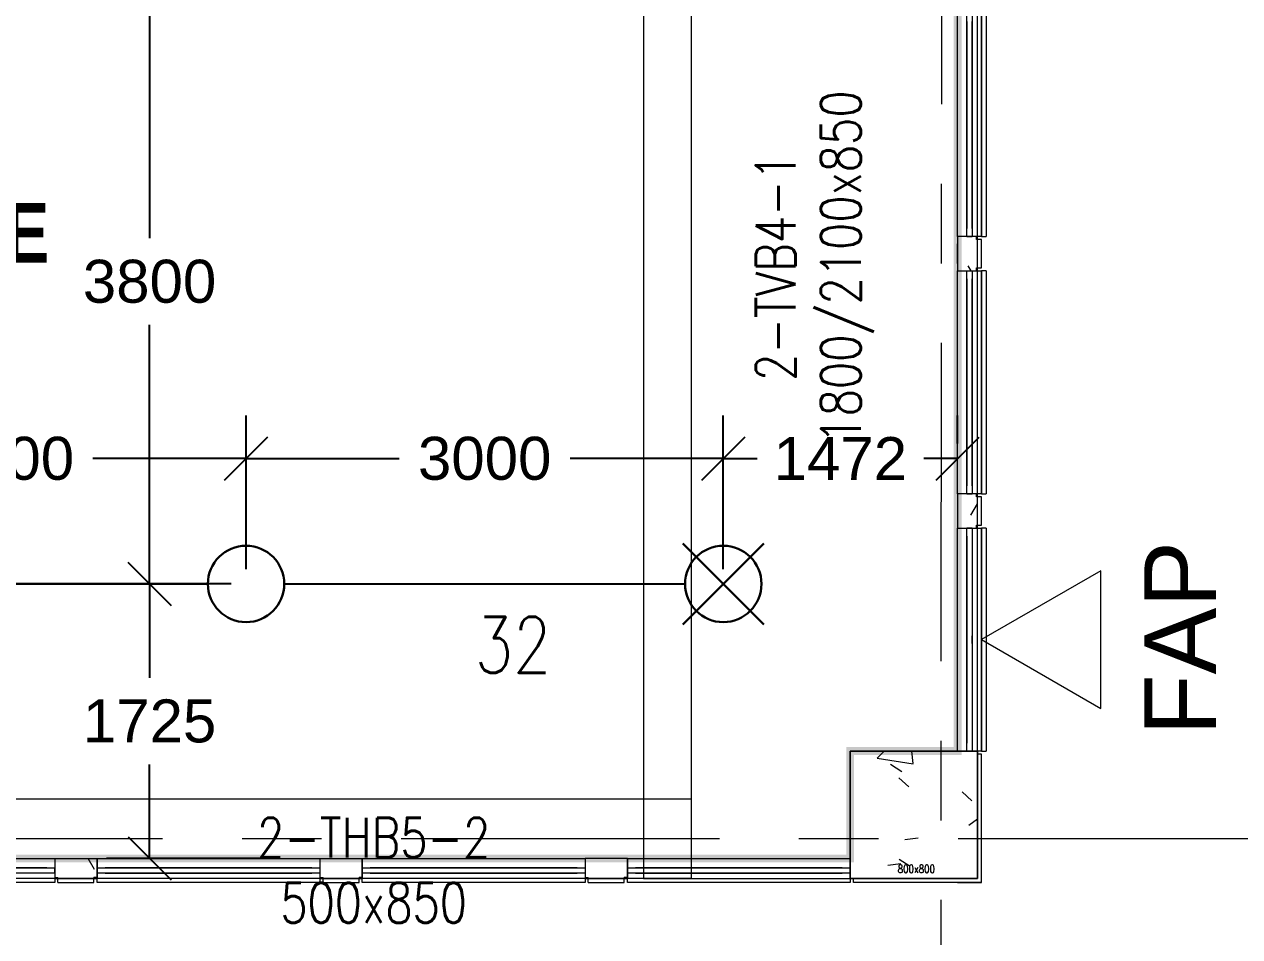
# Model space of a CAD drawing. Header units: millimetres. Extents: x -47219 to 440296, y -79832 to 7189.
# Drawn here: x 15491 to 23131, y -47041 to -41309 of the extents above; entities that cross this region are included whole.
import ezdxf

# ---------------------------------------------------------------- set-up
doc = ezdxf.new("R2010")
doc.units = ezdxf.units.MM
doc.linetypes.add('BLK_2 - 3RD STOREY  LOWER ROOF PLAN-archi clean_25 SEPT 2024$0$IDA - Grid Line', pattern=[3500, 2000, -500, 500, -500])
doc.linetypes.add('HIDDEN2', pattern=[4.7625, 3.175, -1.5875])
doc.layers.get('Defpoints').update_dxf_attribs({"color": 8, "lineweight": 9})
for name, color, linetype, lineweight in [('BLK_2 - 3RD STOREY  LOWER ROOF PLAN-archi clean_25 SEPT 2024$0$1599_DB_A_BLK2_HQ_R21-3RD STOREY 230517$0$A-_GENM----_M', 8, 'Continuous', 9), ('BLK_2 - 3RD STOREY  LOWER ROOF PLAN-archi clean_25 SEPT 2024$0$1599_DB_A_BLK2_HQ_R21-3RD STOREY 230517$0$A-_WALL----_H-1', 8, 'Continuous', 9), ('BLK_2 - 3RD STOREY  LOWER ROOF PLAN-archi clean_25 SEPT 2024$0$1599_DB_A_BLK2_HQ_R21-3RD STOREY 230517$0$A-_WIND----_E', 8, 'Continuous', 9), ('BLK_2 - 3RD STOREY  LOWER ROOF PLAN-archi clean_25 SEPT 2024$0$A-_GENM----_M', 8, 'Continuous', 9), ('BLK_2 - 3RD STOREY  LOWER ROOF PLAN-archi clean_25 SEPT 2024$0$A-_WALL----_E', 8, 'Continuous', 9), ('BLK_2 - 3RD STOREY  LOWER ROOF PLAN-archi clean_25 SEPT 2024$0$A-_WIND----_E', 8, 'Continuous', 9), ('BLK_2 - 3RD STOREY  LOWER ROOF PLAN-archi clean_25 SEPT 2024$0$S-_ANOTGRID_E-1', 8, 'BLK_2 - 3RD STOREY  LOWER ROOF PLAN-archi clean_25 SEPT 2024$0$IDA - Grid Line', 9), ('M-_SPRKPIEX_E-', 1, 'Continuous', 30), ('NW_BEAM AND COLUMN', 134, 'Continuous', 5), ('S-_LINE----_N-', 140, 'Continuous', 18), ('S-TEXT', 140, 'Continuous', 18)]:
    doc.layers.add(name, color=color, linetype=linetype, lineweight=lineweight)
for name, color, linetype in [('DIM', 8, 'Continuous'), ('M-_FIRESPRK_T-', 7, 'Continuous'), ('M-_SPRKBEAM_E-', 12, 'HIDDEN2'), ('ROOMNAME', 7, 'Continuous')]:
    doc.layers.add(name, color=color, linetype=linetype)
doc.styles.add('BLK_2 - 3RD STOREY  LOWER ROOF PLAN-archi clean_25 SEPT 2024$0$Arial', font='arial.ttf', dxfattribs={"height": 450})
doc.styles.add('BLK_2 - 3RD STOREY  LOWER ROOF PLAN_12 JUNE 2024$0$Arial Narrow_B_1', font='ARIALNB.TTF', dxfattribs={"height": 500})
doc.styles.add('RomanS_3', font='romans__.ttf', dxfattribs={"width": 0.8, "height": 50})
doc.styles.add('RomanS_5', font='romans__.ttf', dxfattribs={"width": 0.8, "height": 250})
doc.styles.add('Simplex', font='SIMPLEX.shx', dxfattribs={"width": 0.8, "height": 2.5})
doc.styles.get("Standard").update_dxf_attribs({"font": 'arial.ttf'})
doc.dimstyles.new('DIM 150', dxfattribs={"dimscale": 1500, "dimtxt": 0.18, "dimasz": 0.18, "dimexe": 0.18, "dimexo": 0.0625, "dimgap": 0.09, "dimtad": 0, "dimtih": 1, "dimtoh": 1, "dimdec": 0, "dimzin": 0, "dimdsep": 46, "dimtxsty": 'Standard', "dimblk": 'OBLIQUE', "dimcen": 0.09, "dimadec": 0, "dimazin": 0, "dimtfac": 1, "dimtdec": 0, "dimtofl": 0, "dimtmove": 0, "dimatfit": 3, "dimfxl": 1, "dimtolj": 1, "dimtzin": 0, "dimarcsym": 0})
pattern_1 = [(0, (-131307.08, -42727.71), (1016, 254), [83.82, -678.18, 83.82, -678.18, -4064]), (0, (-131307.08, -42727.71), (1016, 254), [-1524, 83.82, -1440.18, 83.82, -678.18, -1778]), (0, (-131307.08, -42727.71), (1016, 254), [-3810, 83.82, -424.18, 83.82, -1186.18]), (120, (-130926.08, -42600.71), (-727.9705, 752.8818), [83.82, -678.18, 83.82, -678.18, -4064]), (120, (-130926.08, -42600.71), (-727.9705, 752.8818), [-1524, 83.82, -1440.18, 83.82, -678.18, -1778]), (120, (-130926.08, -42600.71), (-727.9705, 752.8818), [-3810, 83.82, -424.18, 83.82, -1186.18]), (240, (-130799.08, -42092.71), (-288.0295, -1006.8818), [83.82, -678.18, 83.82, -678.18, -4064]), (240, (-130799.08, -42092.71), (-288.0295, -1006.8818), [-1524, 83.82, -1440.18, 83.82, -678.18, -1778]), (240, (-130799.08, -42092.71), (-288.0295, -1006.8818), [-3810, 83.82, -424.18, 83.82, -1186.18])]
pattern_2 = [(0, (0, 0), (1016, 254), [83.82, -678.18, 83.82, -678.18, -4064]), (0, (0, 0), (1016, 254), [-1524, 83.82, -1440.18, 83.82, -678.18, -1778]), (0, (0, 0), (1016, 254), [-3810, 83.82, -424.18, 83.82, -1186.18]), (120, (381, 127), (-727.97045, 752.8818), [83.82, -678.18, 83.82, -678.18, -4064]), (120, (381, 127), (-727.97045, 752.8818), [-1524, 83.82, -1440.18, 83.82, -678.18, -1778]), (120, (381, 127), (-727.97045, 752.8818), [-3810, 83.82, -424.18, 83.82, -1186.18]), (240, (508, 635), (-288.02955, -1006.8818), [83.82, -678.18, 83.82, -678.18, -4064]), (240, (508, 635), (-288.02955, -1006.8818), [-1524, 83.82, -1440.18, 83.82, -678.18, -1778]), (240, (508, 635), (-288.02955, -1006.8818), [-3810, 83.82, -424.18, 83.82, -1186.18])]

# ---------------------------------------------------------------- blocks, each defined once
blk = doc.blocks.new('3rd Structure')
at = {"layer": 'NW_BEAM AND COLUMN', "color": 8}
for p, q in [((-8750, -28550), (-8750, -50650)), ((-6950, -50650), (-6950, -28550)), ((-6950, -50650), (-6950, -28550)), ((-9050, -30950), (-9050, -50650)), ((-7750, -49850), (-6950, -49850)), ((-7750, -50650), (-7750, -49850)), ((-6950, -49850), (-6950, -50650)), ((-20150, -50150), (-8750, -50150)), ((-8750, -50150), (-8750, -50650)), ((-8750, -50650), (-20150, -50650)), ((-9050, -50650), (-6950, -50650)), ((-8750, -50650), (-6950, -50650)), ((-6950, -50650), (-7750, -50650))]:
    blk.add_line(p, q, dxfattribs=at)
at = {"layer": 'NW_BEAM AND COLUMN', "color": 8, "linetype": 'Continuous'}
for p, q in [((-6950, -50650), (-6950, -28550)), ((-8750, -50650), (-6950, -50650))]:
    blk.add_line(p, q, dxfattribs=at)
at = {"layer": 'S-TEXT', "color": 8, "insert": (-8343.5, -46808.8), "char_height": 250, "width": 2959.115, "attachment_point": 2, "rotation": 90, "line_spacing_factor": 0.983083, "style": 'RomanS_5'}
blk.add_mtext('2-TVB4-1\\P1800/2100x850', dxfattribs=at)
at = {"layer": 'S-TEXT', "color": 8, "line_spacing_factor": 0.983083}
for s, insert, char_height, width, attachment_point, style in [('2-THB5-2\\P500x850', (-10745.1, -50268.8), 250, 2005.25, 2, 'RomanS_5'), ('800x800', (-7451.4, -50565.6), 50, 313.287, 1, 'RomanS_3')]:
    blk.add_mtext(s, dxfattribs=dict(at, insert=insert, char_height=char_height, width=width, attachment_point=attachment_point, style=style))
blk = doc.blocks.new('fire0101')
at = {"color": 0, "linetype": 'Continuous'}
blk.add_circle((0, 0), 100, dxfattribs=at)
blk = doc.blocks.new('Under B spk')
for p, q in [((318.2, -318.2), (-318.2, 318.2)), ((318.2, 318.2), (-318.2, -318.2))]:
    blk.add_line(p, q)
blk.add_circle((0, 0), 300)
blk = doc.blocks.new('_Oblique')
at = {"color": 0, "linetype": 'ByBlock', "lineweight": -2}
blk.add_line((-0.5, -0.5), (0.5, 0.5), dxfattribs=at)
blk = doc.blocks.new('*D85')
at = {"layer": 'Defpoints', "color": 0, "transparency": 16777216}
for p in [(16884.7, -44037.2), (13884.7, -44824.9), (16884.7, -44824.9)]:
    blk.add_point(p, dxfattribs=at)
at = {"layer": 'DIM', "color": 0, "lineweight": -2, "transparency": 16777216}
for p, q in [((13884.7, -44731.1), (13884.7, -43767.2)), ((16884.7, -44731.1), (16884.7, -43767.2)), ((13884.7, -44037.2), (14847.1, -44037.2)), ((16884.7, -44037.2), (15922.3, -44037.2))]:
    blk.add_line(p, q, dxfattribs=at)
at = {"layer": 'DIM', "color": 0, "lineweight": -2, "transparency": 16777216, "xscale": 270, "yscale": 270, "zscale": 270, "rotation": 180}
blk.add_blockref('_Oblique', (13884.7, -44037.2), dxfattribs=at)
at = {"layer": 'DIM', "color": 0, "lineweight": -2, "transparency": 16777216, "xscale": 270, "yscale": 270, "zscale": 270}
blk.add_blockref('_Oblique', (16884.7, -44037.2), dxfattribs=at)
at = {"layer": 'DIM', "color": 0, "transparency": 16777216, "insert": (15384.7, -44037.2), "char_height": 270, "attachment_point": 5}
blk.add_mtext('\\A1;3000', dxfattribs=at)
blk = doc.blocks.new('*D86')
at = {"layer": 'Defpoints', "color": 0, "transparency": 16777216}
for p in [(19884.7, -44037.2), (16884.7, -44824.9), (19884.7, -44824.9)]:
    blk.add_point(p, dxfattribs=at)
at = {"layer": 'DIM', "color": 0, "lineweight": -2, "transparency": 16777216}
for p, q in [((16884.7, -44731.1), (16884.7, -43767.2)), ((19884.7, -44731.1), (19884.7, -43767.2)), ((16884.7, -44037.2), (17847.1, -44037.2)), ((19884.7, -44037.2), (18922.3, -44037.2))]:
    blk.add_line(p, q, dxfattribs=at)
at = {"layer": 'DIM', "color": 0, "lineweight": -2, "transparency": 16777216, "xscale": 270, "yscale": 270, "zscale": 270, "rotation": 180}
blk.add_blockref('_Oblique', (16884.7, -44037.2), dxfattribs=at)
at = {"layer": 'DIM', "color": 0, "lineweight": -2, "transparency": 16777216, "xscale": 270, "yscale": 270, "zscale": 270}
blk.add_blockref('_Oblique', (19884.7, -44037.2), dxfattribs=at)
at = {"layer": 'DIM', "color": 0, "transparency": 16777216, "insert": (18384.7, -44037.2), "char_height": 270, "attachment_point": 5}
blk.add_mtext('\\A1;3000', dxfattribs=at)
blk = doc.blocks.new('*D87')
at = {"layer": 'Defpoints', "color": 0, "transparency": 16777216}
for p in [(21357.1, -44037.2), (21357.1, -44037.2), (19884.7, -44824.9)]:
    blk.add_point(p, dxfattribs=at)
at = {"layer": 'DIM', "color": 0, "lineweight": -2, "transparency": 16777216}
for p, q in [((19884.7, -44731.1), (19884.7, -43767.2)), ((21357.1, -43943.4), (21357.1, -43767.2)), ((19884.7, -44037.2), (20096.8, -44037.2)), ((21357.1, -44037.2), (21145, -44037.2))]:
    blk.add_line(p, q, dxfattribs=at)
at = {"layer": 'DIM', "color": 0, "lineweight": -2, "transparency": 16777216, "xscale": 270, "yscale": 270, "zscale": 270, "rotation": 180}
blk.add_blockref('_Oblique', (19884.7, -44037.2), dxfattribs=at)
at = {"layer": 'DIM', "color": 0, "lineweight": -2, "transparency": 16777216, "xscale": 270, "yscale": 270, "zscale": 270}
blk.add_blockref('_Oblique', (21357.1, -44037.2), dxfattribs=at)
at = {"layer": 'DIM', "color": 0, "transparency": 16777216, "insert": (20620.9, -44037.2), "char_height": 270, "attachment_point": 5}
blk.add_mtext('\\A1;1472', dxfattribs=at)
blk = doc.blocks.new('*D88')
at = {"layer": 'Defpoints', "color": 0, "transparency": 16777216}
for p in [(16278.3, -44824.9), (16884.7, -44824.9), (17090.5, -46549.7)]:
    blk.add_point(p, dxfattribs=at)
at = {"layer": 'DIM', "color": 0, "lineweight": -2, "transparency": 16777216}
for p, q in [((16791, -44824.9), (16008.3, -44824.9)), ((16278.3, -44824.9), (16278.3, -45414.4)), ((16278.3, -46549.7), (16278.3, -45960.1)), ((16996.8, -46549.7), (16008.3, -46549.7))]:
    blk.add_line(p, q, dxfattribs=at)
at = {"layer": 'DIM', "color": 0, "lineweight": -2, "transparency": 16777216, "xscale": 270, "yscale": 270, "zscale": 270}
for p, rotation in [((16278.3, -44824.9), 90), ((16278.3, -46549.7), 270)]:
    blk.add_blockref('_Oblique', p, dxfattribs=dict(at, rotation=rotation))
at = {"layer": 'DIM', "color": 0, "transparency": 16777216, "insert": (16278.3, -45687.3), "char_height": 270, "attachment_point": 5}
blk.add_mtext('\\A1;1725', dxfattribs=at)
blk = doc.blocks.new('*D89')
at = {"layer": 'Defpoints', "color": 0, "transparency": 16777216}
for p in [(16278.3, -41024.9), (16884.7, -41024.9), (16884.7, -44824.9)]:
    blk.add_point(p, dxfattribs=at)
at = {"layer": 'DIM', "color": 0, "lineweight": -2, "transparency": 16777216}
for p, q in [((16791, -41024.9), (16008.3, -41024.9)), ((16278.3, -41024.9), (16278.3, -42651.9)), ((16278.3, -44824.9), (16278.3, -43197.8)), ((16791, -44824.9), (16008.3, -44824.9))]:
    blk.add_line(p, q, dxfattribs=at)
at = {"layer": 'DIM', "color": 0, "lineweight": -2, "transparency": 16777216, "xscale": 270, "yscale": 270, "zscale": 270}
for p, rotation in [((16278.3, -41024.9), 90), ((16278.3, -44824.9), 270)]:
    blk.add_blockref('_Oblique', p, dxfattribs=dict(at, rotation=rotation))
at = {"layer": 'DIM', "color": 0, "transparency": 16777216, "insert": (16278.3, -42924.9), "char_height": 270, "attachment_point": 5}
blk.add_mtext('\\A1;3800', dxfattribs=at)
blk = doc.blocks.new('BLK_2 - 3RD STOREY  LOWER ROOF PLAN-archi clean_25 SEPT 2024$0$1599_DB_A_BLK2_HQ_R21-3RD STOREY 230517$0$Wall Motif - Type 1-2673879-LINKVIEW_BLK2_3RD STOREY')
at = {"layer": 'BLK_2 - 3RD STOREY  LOWER ROOF PLAN-archi clean_25 SEPT 2024$0$1599_DB_A_BLK2_HQ_R21-3RD STOREY 230517$0$A-_GENM----_M'}
for p, q in [((-575, 105), (825, 105)), ((-575, 105), (-575, 75)), ((825, 75), (825, 105)), ((825, 75), (-575, 75))]:
    blk.add_line(p, q, dxfattribs=at)
blk = doc.blocks.new('BLK_2 - 3RD STOREY  LOWER ROOF PLAN-archi clean_25 SEPT 2024$0$1599_DB_A_BLK2_HQ_R21-3RD STOREY 230517$0$IDA - Casement w Top Hung - 2 Panels - 1400L X 1500H - B2-AW02-3436902-LINKVIEW_BLK2_3RD STOREY')
at = {"layer": 'BLK_2 - 3RD STOREY  LOWER ROOF PLAN-archi clean_25 SEPT 2024$0$1599_DB_A_BLK2_HQ_R21-3RD STOREY 230517$0$A-_WIND----_E'}
for p, q in [((-700, 17.5), (700, 17.5)), ((-700, 17.5), (-700, -17.5)), ((700, 17.5), (700, -17.5)), ((700, -17.5), (-700, -17.5))]:
    blk.add_line(p, q, dxfattribs=at)
blk = doc.blocks.new('BLK_2 - 3RD STOREY  LOWER ROOF PLAN-archi clean_25 SEPT 2024$0$1599_DB_A_BLK2_HQ_R21-3RD STOREY 230517$0$IDA - Casement w Top Hung - 2 Panels - 1400L X 1500H - B2-AW02-3436901-LINKVIEW_BLK2_3RD STOREY')
at = {"layer": 'BLK_2 - 3RD STOREY  LOWER ROOF PLAN-archi clean_25 SEPT 2024$0$1599_DB_A_BLK2_HQ_R21-3RD STOREY 230517$0$A-_WIND----_E'}
for p, q in [((-700, 17.5), (700, 17.5)), ((-700, 17.5), (-700, -17.5)), ((700, 17.5), (700, -17.5)), ((700, -17.5), (-700, -17.5))]:
    blk.add_line(p, q, dxfattribs=at)
blk = doc.blocks.new('BLK_2 - 3RD STOREY  LOWER ROOF PLAN-archi clean_25 SEPT 2024$0$IDA - Casement w Top Hung - 2 Panels - 1400L X 1500H - B2-AW02-3436901-BLK 2 3RD STOREY PLAN')
at = {"layer": 'BLK_2 - 3RD STOREY  LOWER ROOF PLAN-archi clean_25 SEPT 2024$0$A-_WIND----_E'}
for p, q in [((-700, 17.5), (700, 17.5)), ((-700, 17.5), (-700, -17.5)), ((-650, 17.5), (-615, 17.5)), ((-650, 17.5), (-25, 17.5)), ((-650, 17.5), (650, 17.5)), ((-650, 17.5), (650, 17.5)), ((-615, 17.5), (-35, 17.5)), ((-615, 17.5), (-60, 17.5)), ((-35, 17.5), (0, 17.5)), ((25, 17.5), (-24.9, 17.5)), ((0, 17.5), (35, 17.5)), ((25, 17.5), (650, 17.5)), ((35, 17.5), (615, 17.5)), ((60, 17.5), (615, 17.5)), ((615, 17.5), (650, 17.5)), ((700, 17.5), (700, -17.5)), ((700, -17.5), (-700, -17.5)), ((-615, -17.5), (-650, -17.5)), ((-25, -17.5), (-650, -17.5)), ((650, -17.5), (-650, -17.5)), ((-650, -17.5), (650, -17.5)), ((-35, -17.5), (-615, -17.5)), ((-60, -17.5), (-615, -17.5)), ((0, -17.5), (-35, -17.5)), ((25, -17.5), (-24.9, -17.5)), ((35, -17.5), (0, -17.5)), ((650, -17.5), (25, -17.5)), ((615, -17.5), (35, -17.5)), ((615, -17.5), (60, -17.5)), ((650, -17.5), (615, -17.5))]:
    blk.add_line(p, q, dxfattribs=at)
blk = doc.blocks.new('BLK_2 - 3RD STOREY  LOWER ROOF PLAN-archi clean_25 SEPT 2024$0$IDA - Casement w Top Hung - 2 Panels - 1400L X 1500H - B2-AW02-3436902-BLK 2 3RD STOREY PLAN')
at = {"layer": 'BLK_2 - 3RD STOREY  LOWER ROOF PLAN-archi clean_25 SEPT 2024$0$A-_WIND----_E'}
for p, q in [((-700, 17.5), (700, 17.5)), ((-700, 17.5), (-700, -17.5)), ((-615, 17.5), (-650, 17.5)), ((-650, 17.5), (-25, 17.5)), ((-650, 17.5), (650, 17.5)), ((650, 17.5), (-650, 17.5)), ((-35, 17.5), (-615, 17.5)), ((-615, 17.5), (-60, 17.5)), ((0, 17.5), (-35, 17.5)), ((-24.9, 17.5), (25, 17.5)), ((35, 17.5), (0, 17.5)), ((25, 17.5), (650, 17.5)), ((615, 17.5), (35, 17.5)), ((60, 17.5), (615, 17.5)), ((650, 17.5), (615, 17.5)), ((700, 17.5), (700, -17.5)), ((700, -17.5), (-700, -17.5)), ((-650, -17.5), (-615, -17.5)), ((-25, -17.5), (-650, -17.5)), ((650, -17.5), (-650, -17.5)), ((650, -17.5), (-650, -17.5)), ((-615, -17.5), (-35, -17.5)), ((-60, -17.5), (-615, -17.5)), ((-35, -17.5), (0, -17.5)), ((-24.9, -17.5), (25, -17.5)), ((0, -17.5), (35, -17.5)), ((650, -17.5), (25, -17.5)), ((35, -17.5), (615, -17.5)), ((615, -17.5), (60, -17.5)), ((615, -17.5), (650, -17.5))]:
    blk.add_line(p, q, dxfattribs=at)
blk = doc.blocks.new('BLK_2 - 3RD STOREY  LOWER ROOF PLAN-archi clean_25 SEPT 2024$0$Wall Motif - Type 1-2673879-BLK 2 3RD STOREY PLAN')
at = {"layer": 'BLK_2 - 3RD STOREY  LOWER ROOF PLAN-archi clean_25 SEPT 2024$0$A-_GENM----_M'}
for p, q in [((-575, 105), (825, 105)), ((-575, 105), (-575, 75)), ((-525, 105), (81.1, 105)), ((-481.1, 105), (125, 105)), ((-481.1, 105), (731.1, 105)), ((125, 105), (731.1, 105)), ((168.9, 105), (775, 105)), ((825, 75), (825, 105)), ((825, 75), (-575, 75)), ((81.1, 75), (-525, 75)), ((125, 75), (-481.1, 75)), ((731.1, 75), (-481.1, 75)), ((731.1, 75), (125, 75)), ((775, 75), (168.9, 75))]:
    blk.add_line(p, q, dxfattribs=at)
blk = doc.blocks.new('BLK_2 - 3RD STOREY  LOWER ROOF PLAN-archi clean_25 SEPT 2024')
at = {"layer": 'BLK_2 - 3RD STOREY  LOWER ROOF PLAN-archi clean_25 SEPT 2024$0$1599_DB_A_BLK2_HQ_R21-3RD STOREY 230517$0$A-_WALL----_H-1'}
h = blk.add_hatch(dxfattribs=at)
h.set_pattern_fill('FP_2', color=256, style=0, pattern_type=2)
h.set_pattern_definition(pattern_1)
h.paths.add_polyline_path([(-109961.4, -85585.7), (-109841.4, -85585.7), (-109841.4, -85565.7), (-109836.4, -85565.7), (-109836.4, -85389), (-109841.4, -85389), (-109841.4, -85369), (-109961.4, -85369)], flags=0)
h = blk.add_hatch(dxfattribs=at)
h.set_pattern_fill('FP_2', color=256, style=0, pattern_type=2)
h.set_pattern_definition(pattern_1)
h.paths.add_polyline_path([(-113949.7, -89402.4), (-113723, -89402.4), (-113723, -89397.4), (-113703, -89397.4), (-113703, -89277.4), (-113969.7, -89277.4), (-113969.7, -89397.4), (-113949.7, -89397.4)], flags=0)
h = blk.add_hatch(dxfattribs=at)
h.set_pattern_fill('FP_2', color=256, style=0, pattern_type=2)
h.set_pattern_definition(pattern_1)
h.paths.add_polyline_path([(-112283, -89402.4), (-112056.4, -89402.4), (-112056.4, -89397.4), (-112036.4, -89397.4), (-112036.4, -89277.4), (-112303, -89277.4), (-112303, -89397.4), (-112283, -89397.4)], flags=0)
at = {"layer": 'BLK_2 - 3RD STOREY  LOWER ROOF PLAN-archi clean_25 SEPT 2024$0$A-_WALL----_E'}
h = blk.add_hatch(dxfattribs=at)
h.set_pattern_fill('FP_2', color=256, style=0, pattern_type=2)
h.set_pattern_definition(pattern_2)
h.paths.add_polyline_path([(-109841.4, -87202.4), (-109841.4, -87182.4), (-109836.4, -87182.4), (-109836.4, -87005.7), (-109841.4, -87005.7), (-109841.4, -86985.7), (-109961.4, -86985.7), (-109961.4, -87202.4), (-109868.6, -87202.4)])
h.paths.add_polyline_path([(-109841.4, -85585.7), (-109841.4, -85565.7), (-109836.4, -85565.7), (-109836.4, -85389), (-109841.4, -85389), (-109841.4, -85369), (-109961.4, -85369), (-109961.4, -85585.7), (-109868.6, -85585.7)])
h.paths.add_polyline_path([(-109961.4, -83969), (-109841.4, -83969), (-109841.4, -83949), (-109836.4, -83949), (-109836.4, -83772.4), (-109841.4, -83772.4), (-109841.4, -83752.4), (-109961.4, -83752.4)])
h.paths.add_polyline_path([(-109903.6, -80152.4), (-109841.4, -80152.4), (-109841.4, -80132.4), (-109836.4, -80132.4), (-109836.4, -79905.7), (-109841.4, -79905.7), (-109841.4, -79885.7), (-109961.4, -79885.7), (-109961.4, -80152.4)])
h.paths.add_polyline_path([(-109841.4, -78485.7), (-109841.4, -78465.7), (-109836.4, -78465.7), (-109836.4, -78239), (-109841.4, -78239), (-109841.4, -78219), (-109961.4, -78219), (-109961.4, -78485.7), (-109868.6, -78485.7)])
h.paths.add_polyline_path([(-109961.4, -76819), (-109841.4, -76819), (-109841.4, -76799), (-109836.4, -76799), (-109836.4, -76572.4), (-109841.4, -76572.4), (-109841.4, -76552.4), (-109961.4, -76552.4)])
h.paths.add_polyline_path([(-109841.4, -72952.4), (-109841.4, -72932.4), (-109836.4, -72932.4), (-109836.4, -72755.7), (-109841.4, -72755.7), (-109841.4, -72735.7), (-109961.4, -72735.7), (-109961.4, -72952.4), (-109868.6, -72952.4)])
h.paths.add_polyline_path([(-109868.6, -71335.7), (-109841.4, -71335.7), (-109841.4, -71315.7), (-109836.4, -71315.7), (-109836.4, -71139), (-109841.4, -71139), (-109841.4, -71119), (-109961.4, -71119), (-109961.4, -71335.7), (-109898.6, -71335.7)])
h.paths.add_polyline_path([(-109961.4, -69719), (-109841.4, -69719), (-109841.4, -69699), (-109836.4, -69699), (-109836.4, -69522.4), (-109841.4, -69522.4), (-109841.4, -69502.4), (-109961.4, -69502.4)])
h = blk.add_hatch(dxfattribs=at)
h.set_pattern_fill('FP_2', color=256, style=0, pattern_type=2)
h.set_pattern_definition(pattern_1)
h.paths.add_polyline_path([(-109841.4, -87202.4), (-109841.4, -87182.4), (-109836.4, -87182.4), (-109836.4, -87005.7), (-109841.4, -87005.7), (-109841.4, -86985.7), (-109961.4, -86985.7), (-109961.4, -87202.4), (-109868.6, -87202.4)], flags=0)
h = blk.add_hatch(dxfattribs=at)
h.set_pattern_fill('FP_1', color=256, style=0, pattern_type=2)
h.set_pattern_definition([(50, (-131307.1, -42727.7), (1821.84, -159.39), [190.5, -2095.5]), (355, (-131307, -42727.7), (-352.43, 1910.57), [152.4, -1676.4]), (100.451, (-131155.3, -42741), (1469.426, 1751.166), [161.9, -1780.9]), (46.184, (-131307, -42219.7), (2710.79, -420.43), [285.75, -3143.25]), (96.636, (-131081.2, -42254.7), (2374.03, 2474.28), [242.85, -2671.35]), (351.184, (-131307, -42219.7), (2374.05, 2474.25), [228.6, -2514.6]), (21, (-131053.1, -42346.7), (1516.143, -1022.65), [190.5, -2095.5]), (326, (-131053, -42346.7), (618.02, 1841.88), [152.4, -1676.4]), (71.451, (-130926.7, -42432), (2134.17, 819.21), [161.9, -1780.9]), (37.5, (-131307.1, -42727.7), (30.886, 845.55), [83.82, -1572.26, 83.82, -1617.98, -1682.75]), (37.5, (-131307.1, -42727.7), (30.886, 845.55), [-3357.88, 83.82, -1598.93]), (7.5, (-131307.1, -42727.7), (668.197, 1001.806), [83.82, -886.46, 83.82, -1534.16, -641.35]), (7.5, (-131307.1, -42727.7), (668.197, 1001.806), [-2588.26, 83.82, -557.53]), (327.5, (-131873.5, -42727.7), (1355.909, -57.29), [83.82, -551.18, 83.82, -1897.38, -2628.9]), (327.5, (-131873.5, -42727.7), (1355.909, -57.29), [-2616.2, 83.82, -2545.08]), (317.5, (-132127.5, -42727.7), (1481.293, 254.266), [83.82, -741.68, 83.82, -1231.9, -1866.9]), (317.5, (-132127.5, -42727.7), (1481.293, 254.266), [-2141.22, 83.82, -1783.08])])
h.paths.add_polyline_path([(-109961.4, -89402.4), (-109836.4, -89402.4), (-109836.4, -88602.4), (-110636.4, -88602.4), (-110636.4, -89402.4), (-110616.4, -89402.4)], flags=0)
h = blk.add_hatch(dxfattribs=at)
h.set_pattern_fill('FP_1', color=256, style=0, pattern_type=2)
h.set_pattern_definition([(50, (0, 0), (1821.841, -159.39), [190.5, -2095.5]), (355, (0, 0), (-352.428, 1910.567), [152.4, -1676.4]), (100.451, (151.8, -13.3), (1469.426, 1751.166), [161.9, -1780.9]), (46.184, (0, 508), (2710.79, -420.428), [285.75, -3143.25]), (96.636, (226, 473), (2374.026, 2474.276), [242.85, -2671.35]), (351.184, (0, 508), (2374.05, 2474.25), [228.6, -2514.6]), (21, (254, 381), (1516.143, -1022.652), [190.5, -2095.5]), (326, (254, 381), (618.02, 1841.88), [152.4, -1676.4]), (71.451, (380.3, 295.8), (2134.171, 819.212), [161.9, -1780.9]), (37.5, (0, 0), (30.886, 845.5504), [83.82, -1572.26, 83.82, -1617.98, -1682.75]), (37.5, (0, 0), (30.886, 845.5504), [-3357.88, 83.82, -1598.93]), (7.5, (0, 0), (668.1966, 1001.806), [83.82, -886.46, 83.82, -1534.16, -641.35]), (7.5, (0, 0), (668.1966, 1001.806), [-2588.26, 83.82, -557.53]), (327.5, (-566.4, 0), (1355.9093, -57.2896), [83.82, -551.18, 83.82, -1897.38, -2628.9]), (327.5, (-566.4, 0), (1355.9093, -57.2896), [-2616.2, 83.82, -2545.08]), (317.5, (-820.4, 0), (1481.293, 254.266), [83.82, -741.68, 83.82, -1231.9, -1866.9]), (317.5, (-820.4, 0), (1481.293, 254.266), [-2141.22, 83.82, -1783.08])])
h.paths.add_polyline_path([(-110616.4, -89402.4), (-109836.4, -89402.4), (-109836.4, -88602.4), (-110636.4, -88602.4), (-110636.4, -89402.4)])
h = blk.add_hatch(dxfattribs=at)
h.set_pattern_fill('FP_2', color=256, style=0, pattern_type=2)
h.set_pattern_definition(pattern_1)
h.paths.add_polyline_path([(-115616.4, -89402.4), (-115389.7, -89402.4), (-115389.7, -89397.4), (-115369.7, -89397.4), (-115369.7, -89277.4), (-115636.4, -89277.4), (-115636.4, -89397.4), (-115616.4, -89397.4)], flags=0)
h = blk.add_hatch(dxfattribs=at)
h.set_pattern_fill('FP_2', color=256, style=0, pattern_type=2)
h.set_pattern_definition(pattern_2)
h.paths.add_polyline_path([(-112056.4, -89402.4), (-112056.4, -89397.4), (-112036.4, -89397.4), (-112036.4, -89277.4), (-112303, -89277.4), (-112303, -89397.4), (-112283, -89397.4), (-112283, -89402.4)])
h.paths.add_polyline_path([(-113949.7, -89402.4), (-113723, -89402.4), (-113723, -89397.4), (-113703, -89397.4), (-113703, -89277.4), (-113969.7, -89277.4), (-113969.7, -89397.4), (-113949.7, -89397.4)])
h.paths.add_polyline_path([(-115616.4, -89402.4), (-115389.7, -89402.4), (-115389.7, -89397.4), (-115369.7, -89397.4), (-115369.7, -89277.4), (-115636.4, -89277.4), (-115636.4, -89397.4), (-115616.4, -89397.4)])
for p, q in [((-109961.4, -85369), (-109961.4, -83969)), ((-109961.4, -85369), (-109961.4, -83969)), ((-109811.4, -83969), (-109811.4, -85369)), ((-109811.4, -83969), (-109811.4, -85369)), ((-109903.6, -85369), (-109961.4, -85369)), ((-109961.4, -85369), (-109961.4, -85585.7)), ((-109961.4, -85369), (-109961.4, -85585.7)), ((-109841.4, -85369), (-109961.4, -85369)), ((-109841.4, -85369), (-109961.4, -85369)), ((-109841.4, -85369), (-109868.6, -85369)), ((-109811.4, -85369), (-109841.4, -85369)), ((-109841.4, -85389), (-109841.4, -85369)), ((-109841.4, -85389), (-109841.4, -85369)), ((-109811.4, -85369), (-109841.4, -85369)), ((-109811.4, -85389), (-109841.4, -85389)), ((-109811.4, -85389), (-109841.4, -85389)), ((-109836.4, -85389), (-109836.4, -85369)), ((-109836.4, -85585.7), (-109836.4, -85369)), ((-109836.4, -85565.7), (-109836.4, -85389)), ((-109836.4, -85565.7), (-109836.4, -85389)), ((-109811.4, -85565.7), (-109811.4, -85389)), ((-109811.4, -85565.7), (-109811.4, -85389)), ((-109961.4, -85539.9), (-109961.4, -85414.9)), ((-109961.4, -85585.7), (-109903.6, -85585.7)), ((-109961.4, -85585.7), (-109841.4, -85585.7)), ((-109961.4, -86985.7), (-109961.4, -85585.7)), ((-109961.4, -85585.7), (-109841.4, -85585.7)), ((-109868.6, -85585.7), (-109841.4, -85585.7)), ((-109841.4, -85565.7), (-109811.4, -85565.7)), ((-109841.4, -85585.7), (-109841.4, -85565.7)), ((-109841.4, -85585.7), (-109841.4, -85565.7)), ((-109841.4, -85565.7), (-109811.4, -85565.7)), ((-109841.4, -85585.7), (-109811.4, -85585.7)), ((-109841.4, -85585.7), (-109811.4, -85585.7)), ((-109836.4, -85585.7), (-109836.4, -85565.7)), ((-109811.4, -85585.7), (-109811.4, -86985.7)), ((-109811.4, -85585.7), (-109811.4, -86985.7)), ((-109903.6, -86985.7), (-109961.4, -86985.7)), ((-109961.4, -86985.7), (-109961.4, -87202.4)), ((-109961.4, -86985.7), (-109961.4, -87202.4)), ((-109841.4, -86985.7), (-109961.4, -86985.7)), ((-109841.4, -86985.7), (-109961.4, -86985.7)), ((-109841.4, -86985.7), (-109868.6, -86985.7)), ((-109811.4, -86985.7), (-109841.4, -86985.7)), ((-109841.4, -87005.7), (-109841.4, -86985.7)), ((-109841.4, -87005.7), (-109841.4, -86985.7)), ((-109811.4, -86985.7), (-109841.4, -86985.7)), ((-109811.4, -87005.7), (-109841.4, -87005.7)), ((-109811.4, -87005.7), (-109841.4, -87005.7)), ((-109836.4, -87005.7), (-109836.4, -86985.7)), ((-109836.4, -87202.4), (-109836.4, -86985.7)), ((-109836.4, -87182.4), (-109836.4, -87005.7)), ((-109836.4, -87182.4), (-109836.4, -87005.7)), ((-109811.4, -87182.4), (-109811.4, -87005.7)), ((-109811.4, -87182.4), (-109811.4, -87005.7)), ((-109961.4, -88602.4), (-109961.4, -87202.4)), ((-109961.4, -87202.4), (-109903.6, -87202.4)), ((-109961.4, -87202.4), (-109841.4, -87202.4)), ((-109961.4, -88602.4), (-109961.4, -87202.4)), ((-109961.4, -87202.4), (-109841.4, -87202.4)), ((-109868.6, -87202.4), (-109841.4, -87202.4)), ((-109841.4, -87182.4), (-109811.4, -87182.4)), ((-109841.4, -87202.4), (-109841.4, -87182.4)), ((-109841.4, -87202.4), (-109841.4, -87182.4)), ((-109841.4, -87182.4), (-109811.4, -87182.4)), ((-109841.4, -87202.4), (-109811.4, -87202.4)), ((-109841.4, -87202.4), (-109811.4, -87202.4)), ((-109836.4, -87202.4), (-109836.4, -87182.4)), ((-109811.4, -87202.4), (-109811.4, -88602.4)), ((-109811.4, -87202.4), (-109811.4, -88602.4)), ((-109061.4, -87469.4), (-109811.4, -87902.4)), ((-109061.4, -88335.4), (-109061.4, -87469.4)), ((-109811.4, -87902.4), (-109061.4, -88335.4)), ((-110636.4, -88602.4), (-110636.4, -89335.1)), ((-109903.6, -88602.4), (-110636.4, -88602.4)), ((-109836.4, -88602.4), (-110636.4, -88602.4)), ((-110636.4, -88602.4), (-110636.4, -89402.4)), ((-109811.4, -88602.4), (-109961.4, -88602.4)), ((-109836.4, -88602.4), (-109868.6, -88602.4)), ((-109811.4, -88602.4), (-109836.4, -88602.4)), ((-109836.4, -88622.4), (-109836.4, -88602.4)), ((-109836.4, -88622.4), (-109836.4, -88602.4)), ((-109836.4, -89402.4), (-109836.4, -88602.4)), ((-109836.4, -88622.4), (-109836.4, -89402.4)), ((-109811.4, -88622.4), (-109836.4, -88622.4)), ((-109836.4, -89402.4), (-109836.4, -88622.4)), ((-109836.4, -89402.4), (-109836.4, -88622.4)), ((-109811.4, -88622.4), (-109836.4, -88622.4)), ((-109836.4, -88622.4), (-109836.4, -89402.4)), ((-109811.4, -89427.4), (-109811.4, -88622.4)), ((-109811.4, -89427.4), (-109811.4, -88622.4)), ((-117036.4, -89277.4), (-115636.4, -89277.4)), ((-117036.4, -89277.4), (-115636.4, -89277.4)), ((-115636.4, -89277.4), (-115636.4, -89335.1)), ((-115636.4, -89277.4), (-115369.7, -89277.4)), ((-115636.4, -89277.4), (-115369.7, -89277.4)), ((-115636.4, -89277.4), (-115636.4, -89397.4)), ((-115636.4, -89277.4), (-115636.4, -89397.4)), ((-115369.7, -89277.4), (-115369.7, -89335.1)), ((-115369.7, -89277.4), (-113969.7, -89277.4)), ((-115369.7, -89277.4), (-113969.7, -89277.4)), ((-115369.7, -89397.4), (-115369.7, -89277.4)), ((-115369.7, -89277.4), (-115369.7, -89397.4)), ((-113969.7, -89277.4), (-113969.7, -89335.1)), ((-113969.7, -89277.4), (-113703, -89277.4)), ((-113969.7, -89277.4), (-113703, -89277.4)), ((-113969.7, -89277.4), (-113969.7, -89397.4)), ((-113969.7, -89277.4), (-113969.7, -89397.4)), ((-113703, -89277.4), (-113703, -89335.1)), ((-113703, -89277.4), (-112303, -89277.4)), ((-113703, -89277.4), (-112303, -89277.4)), ((-113703, -89397.4), (-113703, -89277.4)), ((-113703, -89277.4), (-113703, -89397.4)), ((-112303, -89277.4), (-112303, -89335.1)), ((-112036.4, -89277.4), (-112303, -89277.4)), ((-112036.4, -89277.4), (-112303, -89277.4)), ((-112303, -89277.4), (-112303, -89397.4)), ((-112303, -89277.4), (-112303, -89397.4)), ((-112036.4, -89277.4), (-112036.4, -89335.1)), ((-112036.4, -89277.4), (-110636.4, -89277.4)), ((-112036.4, -89277.4), (-110636.4, -89277.4)), ((-112036.4, -89397.4), (-112036.4, -89277.4)), ((-112036.4, -89277.4), (-112036.4, -89397.4)), ((-110636.4, -89277.4), (-110636.4, -89427.4)), ((-115636.4, -89370.1), (-115636.4, -89397.4)), ((-115369.7, -89370.1), (-115369.7, -89397.4)), ((-113969.7, -89370.1), (-113969.7, -89397.4)), ((-113703, -89370.1), (-113703, -89397.4)), ((-112303, -89370.1), (-112303, -89397.4)), ((-112036.4, -89370.1), (-112036.4, -89397.4)), ((-110636.4, -89370.1), (-110636.4, -89402.4)), ((-115636.4, -89427.4), (-117036.4, -89427.4)), ((-115636.4, -89427.4), (-117036.4, -89427.4)), ((-115636.4, -89397.4), (-115616.4, -89397.4)), ((-115636.4, -89397.4), (-115636.4, -89427.4)), ((-115636.4, -89397.4), (-115636.4, -89427.4)), ((-115636.4, -89397.4), (-115616.4, -89397.4)), ((-115636.4, -89402.4), (-115616.4, -89402.4)), ((-115636.4, -89402.4), (-115616.4, -89402.4)), ((-115616.4, -89427.4), (-115616.4, -89397.4)), ((-115616.4, -89427.4), (-115616.4, -89397.4)), ((-115616.4, -89402.4), (-115389.7, -89402.4)), ((-115616.4, -89402.4), (-115389.7, -89402.4)), ((-115616.4, -89402.4), (-115389.7, -89402.4)), ((-115616.4, -89427.4), (-115389.7, -89427.4)), ((-115616.4, -89427.4), (-115389.7, -89427.4)), ((-115369.7, -89397.4), (-115389.7, -89397.4)), ((-115389.7, -89427.4), (-115389.7, -89397.4)), ((-115389.7, -89427.4), (-115389.7, -89397.4)), ((-115369.7, -89397.4), (-115389.7, -89397.4)), ((-115389.7, -89402.4), (-115369.7, -89402.4)), ((-115389.7, -89402.4), (-115369.7, -89402.4)), ((-115369.7, -89427.4), (-115369.7, -89397.4)), ((-115369.7, -89427.4), (-115369.7, -89397.4)), ((-113969.7, -89427.4), (-115369.7, -89427.4)), ((-113969.7, -89427.4), (-115369.7, -89427.4)), ((-113969.7, -89397.4), (-113949.7, -89397.4)), ((-113969.7, -89397.4), (-113969.7, -89427.4)), ((-113969.7, -89397.4), (-113969.7, -89427.4)), ((-113969.7, -89397.4), (-113949.7, -89397.4)), ((-113969.7, -89402.4), (-113949.7, -89402.4)), ((-113969.7, -89402.4), (-113949.7, -89402.4)), ((-113949.7, -89427.4), (-113949.7, -89397.4)), ((-113949.7, -89427.4), (-113949.7, -89397.4)), ((-113949.7, -89402.4), (-113723, -89402.4)), ((-113949.7, -89402.4), (-113723, -89402.4)), ((-113949.7, -89402.4), (-113723, -89402.4)), ((-113949.7, -89427.4), (-113723, -89427.4)), ((-113949.7, -89427.4), (-113723, -89427.4)), ((-113703, -89397.4), (-113723, -89397.4)), ((-113723, -89427.4), (-113723, -89397.4)), ((-113723, -89427.4), (-113723, -89397.4)), ((-113703, -89397.4), (-113723, -89397.4)), ((-113723, -89402.4), (-113703, -89402.4)), ((-113723, -89402.4), (-113703, -89402.4)), ((-113703, -89427.4), (-113703, -89397.4)), ((-113703, -89427.4), (-113703, -89397.4)), ((-112303, -89427.4), (-113703, -89427.4)), ((-112303, -89427.4), (-113703, -89427.4)), ((-112303, -89397.4), (-112283, -89397.4)), ((-112303, -89397.4), (-112303, -89427.4)), ((-112303, -89397.4), (-112303, -89427.4)), ((-112303, -89397.4), (-112283, -89397.4)), ((-112303, -89402.4), (-112283, -89402.4)), ((-112303, -89402.4), (-112283, -89402.4)), ((-112283, -89427.4), (-112283, -89397.4)), ((-112283, -89427.4), (-112283, -89397.4)), ((-112283, -89402.4), (-112056.4, -89402.4)), ((-112283, -89402.4), (-112056.4, -89402.4)), ((-112283, -89402.4), (-112056.4, -89402.4)), ((-112283, -89427.4), (-112056.4, -89427.4)), ((-112283, -89427.4), (-112056.4, -89427.4)), ((-112036.4, -89397.4), (-112056.4, -89397.4)), ((-112056.4, -89427.4), (-112056.4, -89397.4)), ((-112056.4, -89427.4), (-112056.4, -89397.4)), ((-112036.4, -89397.4), (-112056.4, -89397.4)), ((-112056.4, -89402.4), (-112036.4, -89402.4)), ((-112056.4, -89402.4), (-112036.4, -89402.4)), ((-112036.4, -89427.4), (-112036.4, -89397.4)), ((-112036.4, -89427.4), (-112036.4, -89397.4)), ((-110636.4, -89427.4), (-112036.4, -89427.4)), ((-110636.4, -89427.4), (-112036.4, -89427.4)), ((-110636.4, -89402.4), (-110636.4, -89427.4)), ((-110636.4, -89402.4), (-110616.4, -89402.4)), ((-110636.4, -89402.4), (-110616.4, -89402.4)), ((-110636.4, -89402.4), (-109836.4, -89402.4)), ((-109961.4, -89402.4), (-110616.4, -89402.4)), ((-110616.4, -89427.4), (-110616.4, -89402.4)), ((-110616.4, -89402.4), (-109961.4, -89402.4)), ((-110616.4, -89402.4), (-109961.4, -89402.4)), ((-110616.4, -89427.4), (-110616.4, -89402.4)), ((-109961.4, -89402.4), (-110616.4, -89402.4)), ((-109811.4, -89427.4), (-110616.4, -89427.4)), ((-109961.4, -89427.4), (-110616.4, -89427.4)), ((-109961.4, -89402.4), (-109836.4, -89402.4)), ((-109961.4, -89402.4), (-109836.4, -89402.4)), ((-109961.4, -89427.4), (-109836.4, -89427.4)), ((-109836.4, -89427.4), (-109811.4, -89427.4))]:
    blk.add_line(p, q, dxfattribs=at)
at = {"layer": 'BLK_2 - 3RD STOREY  LOWER ROOF PLAN-archi clean_25 SEPT 2024$0$A-_WALL----_E', "const_width": 50}
blk.add_lwpolyline([(-117536.4, -89198.5), (-117536.4, -88902.4), (-117036.4, -88902.4), (-117036.4, -89277.4), (-110636.4, -89277.4), (-110636.4, -88602.4), (-109961.4, -88602.4), (-109961.4, -82352.4), (-110636.4, -82352.4), (-110636.4, -81919.7), (-117370.4, -81907.4), (-124236.4, -81904.2), (-124236.4, -82352.4), (-125006.6, -82352.4), (-124960.6, -88602.4), (-124236.4, -88602.4), (-124236.4, -89195.3), (-117536.4, -89198.5)], dxfattribs=at)
at = {"layer": 'BLK_2 - 3RD STOREY  LOWER ROOF PLAN-archi clean_25 SEPT 2024$0$A-_WALL----_E'}
blk.add_lwpolyline([(-109961.4, -86985.7), (-109961.4, -85585.7)], dxfattribs=at)
at = {"layer": 'BLK_2 - 3RD STOREY  LOWER ROOF PLAN-archi clean_25 SEPT 2024$0$S-_ANOTGRID_E-1'}
for p, q in [((-110034.4, -37038.2), (-110086.4, -122559.3)), ((-141458.5, -89152.4), (-96554.5, -89152.4))]:
    blk.add_line(p, q, dxfattribs=at)
at = {"layer": 'BLK_2 - 3RD STOREY  LOWER ROOF PLAN-archi clean_25 SEPT 2024$0$A-_WALL----_E'}
for name, p, rotation in [('BLK_2 - 3RD STOREY  LOWER ROOF PLAN-archi clean_25 SEPT 2024$0$1599_DB_A_BLK2_HQ_R21-3RD STOREY 230517$0$IDA - Casement w Top Hung - 2 Panels - 1400L X 1500H - B2-AW02-3436902-LINKVIEW_BLK2_3RD STOREY', (-109886.1, -84669), 90), ('BLK_2 - 3RD STOREY  LOWER ROOF PLAN-archi clean_25 SEPT 2024$0$IDA - Casement w Top Hung - 2 Panels - 1400L X 1500H - B2-AW02-3436902-BLK 2 3RD STOREY PLAN', (-109886.1, -84669), 90), ('BLK_2 - 3RD STOREY  LOWER ROOF PLAN-archi clean_25 SEPT 2024$0$1599_DB_A_BLK2_HQ_R21-3RD STOREY 230517$0$Wall Motif - Type 1-2673879-LINKVIEW_BLK2_3RD STOREY', (-109886.4, -84544), 270), ('BLK_2 - 3RD STOREY  LOWER ROOF PLAN-archi clean_25 SEPT 2024$0$Wall Motif - Type 1-2673879-BLK 2 3RD STOREY PLAN', (-109886.4, -84544), 270), ('BLK_2 - 3RD STOREY  LOWER ROOF PLAN-archi clean_25 SEPT 2024$0$1599_DB_A_BLK2_HQ_R21-3RD STOREY 230517$0$IDA - Casement w Top Hung - 2 Panels - 1400L X 1500H - B2-AW02-3436902-LINKVIEW_BLK2_3RD STOREY', (-109886.1, -86285.7), 90), ('BLK_2 - 3RD STOREY  LOWER ROOF PLAN-archi clean_25 SEPT 2024$0$IDA - Casement w Top Hung - 2 Panels - 1400L X 1500H - B2-AW02-3436902-BLK 2 3RD STOREY PLAN', (-109886.1, -86285.7), 90), ('BLK_2 - 3RD STOREY  LOWER ROOF PLAN-archi clean_25 SEPT 2024$0$1599_DB_A_BLK2_HQ_R21-3RD STOREY 230517$0$Wall Motif - Type 1-2673879-LINKVIEW_BLK2_3RD STOREY', (-109886.4, -86160.7), 270), ('BLK_2 - 3RD STOREY  LOWER ROOF PLAN-archi clean_25 SEPT 2024$0$Wall Motif - Type 1-2673879-BLK 2 3RD STOREY PLAN', (-109886.4, -86160.7), 270), ('BLK_2 - 3RD STOREY  LOWER ROOF PLAN-archi clean_25 SEPT 2024$0$1599_DB_A_BLK2_HQ_R21-3RD STOREY 230517$0$IDA - Casement w Top Hung - 2 Panels - 1400L X 1500H - B2-AW02-3436901-LINKVIEW_BLK2_3RD STOREY', (-109886.1, -87902.4), 270), ('BLK_2 - 3RD STOREY  LOWER ROOF PLAN-archi clean_25 SEPT 2024$0$IDA - Casement w Top Hung - 2 Panels - 1400L X 1500H - B2-AW02-3436901-BLK 2 3RD STOREY PLAN', (-109886.1, -87902.4), 270), ('BLK_2 - 3RD STOREY  LOWER ROOF PLAN-archi clean_25 SEPT 2024$0$1599_DB_A_BLK2_HQ_R21-3RD STOREY 230517$0$Wall Motif - Type 1-2673879-LINKVIEW_BLK2_3RD STOREY', (-109886.4, -87777.4), 270), ('BLK_2 - 3RD STOREY  LOWER ROOF PLAN-archi clean_25 SEPT 2024$0$Wall Motif - Type 1-2673879-BLK 2 3RD STOREY PLAN', (-109886.4, -87777.4), 270), ('BLK_2 - 3RD STOREY  LOWER ROOF PLAN-archi clean_25 SEPT 2024$0$1599_DB_A_BLK2_HQ_R21-3RD STOREY 230517$0$IDA - Casement w Top Hung - 2 Panels - 1400L X 1500H - B2-AW02-3436901-LINKVIEW_BLK2_3RD STOREY', (-116336.4, -89352.6), 180), ('BLK_2 - 3RD STOREY  LOWER ROOF PLAN-archi clean_25 SEPT 2024$0$IDA - Casement w Top Hung - 2 Panels - 1400L X 1500H - B2-AW02-3436901-BLK 2 3RD STOREY PLAN', (-116336.4, -89352.6), 180)]:
    blk.add_blockref(name, p, dxfattribs=dict(at, rotation=rotation))
for name, p in [('BLK_2 - 3RD STOREY  LOWER ROOF PLAN-archi clean_25 SEPT 2024$0$1599_DB_A_BLK2_HQ_R21-3RD STOREY 230517$0$IDA - Casement w Top Hung - 2 Panels - 1400L X 1500H - B2-AW02-3436902-LINKVIEW_BLK2_3RD STOREY', (-114669.7, -89352.6)), ('BLK_2 - 3RD STOREY  LOWER ROOF PLAN-archi clean_25 SEPT 2024$0$IDA - Casement w Top Hung - 2 Panels - 1400L X 1500H - B2-AW02-3436902-BLK 2 3RD STOREY PLAN', (-114669.7, -89352.6)), ('BLK_2 - 3RD STOREY  LOWER ROOF PLAN-archi clean_25 SEPT 2024$0$1599_DB_A_BLK2_HQ_R21-3RD STOREY 230517$0$IDA - Casement w Top Hung - 2 Panels - 1400L X 1500H - B2-AW02-3436902-LINKVIEW_BLK2_3RD STOREY', (-113003, -89352.6)), ('BLK_2 - 3RD STOREY  LOWER ROOF PLAN-archi clean_25 SEPT 2024$0$IDA - Casement w Top Hung - 2 Panels - 1400L X 1500H - B2-AW02-3436902-BLK 2 3RD STOREY PLAN', (-113003, -89352.6)), ('BLK_2 - 3RD STOREY  LOWER ROOF PLAN-archi clean_25 SEPT 2024$0$1599_DB_A_BLK2_HQ_R21-3RD STOREY 230517$0$IDA - Casement w Top Hung - 2 Panels - 1400L X 1500H - B2-AW02-3436902-LINKVIEW_BLK2_3RD STOREY', (-111336.4, -89352.6)), ('BLK_2 - 3RD STOREY  LOWER ROOF PLAN-archi clean_25 SEPT 2024$0$IDA - Casement w Top Hung - 2 Panels - 1400L X 1500H - B2-AW02-3436902-BLK 2 3RD STOREY PLAN', (-111336.4, -89352.6))]:
    blk.add_blockref(name, p, dxfattribs=at)
at = {"layer": 'BLK_2 - 3RD STOREY  LOWER ROOF PLAN-archi clean_25 SEPT 2024$0$A-_WALL----_E', "insert": (-108787.3, -88505), "char_height": 450, "width": 1463.08, "attachment_point": 1, "rotation": 90, "style": 'BLK_2 - 3RD STOREY  LOWER ROOF PLAN-archi clean_25 SEPT 2024$0$Arial'}
blk.add_mtext('FAP', dxfattribs=at)

msp = doc.modelspace()

# ---------------------------------------------------------------- linework, layer by layer
at = {"layer": 'M-_SPRKBEAM_E-'}
msp.add_line((17124.7, -44824.9), (19644.7, -44824.9), dxfattribs=at)
at = {"layer": 'M-_SPRKPIEX_E-'}
msp.add_line((14124.7, -44824.9), (16644.7, -44824.9), dxfattribs=at)

# ---------------------------------------------------------------- block references
msp.add_blockref('BLK_2 - 3RD STOREY  LOWER ROOF PLAN-archi clean_25 SEPT 2024', (131318.5, 42727.7), dxfattribs=at)
at = {"layer": 'M-_SPRKPIEX_E-', "xscale": 2.4, "yscale": 2.4, "zscale": 2.4, "rotation": 258.865011862231}
msp.add_blockref('fire0101', (16884.7, -44824.9), dxfattribs=at)
at = {"layer": 'M-_SPRKPIEX_E-', "xscale": 0.8, "yscale": 0.8, "zscale": 0.8}
msp.add_blockref('Under B spk', (19884.7, -44824.9), dxfattribs=at)
at = {"layer": 'S-_LINE----_N-'}
msp.add_blockref('3rd Structure', (28432.1, 3975.3), dxfattribs=at)

# ---------------------------------------------------------------- texts
at = {"layer": 'M-_FIRESPRK_T-', "style": 'Simplex', "width": 0.8}
msp.add_text('32', height=350, dxfattribs=at).set_placement((18323.2, -45382.3))
at = {"layer": 'ROOMNAME', "insert": (11473.8, -42430.8), "char_height": 375, "width": 6874.47, "attachment_point": 1, "style": 'BLK_2 - 3RD STOREY  LOWER ROOF PLAN_12 JUNE 2024$0$Arial Narrow_B_1'}
msp.add_mtext('ANCILLARY OFFICE', dxfattribs=at)

# ---------------------------------------------------------------- dimensions: what is measured, and where the dimension line sits
at = {"layer": 'DIM'}
dim = msp.add_linear_dim(base=(16278.3, -41024.9), p1=(16884.7, -44824.9), p2=(16884.7, -41024.9), angle=90, dimstyle='DIM 150', override={"dimtmove": 1}, dxfattribs=at)
dim.commit()
dim.dimension.update_dxf_attribs({"geometry": '*D89', "text_midpoint": (16278.3, -42924.9)})
for base, p1, p2, picture, middle in [((16884.7, -44037.2), (13884.7, -44824.9), (16884.7, -44824.9), '*D85', (15384.7, -44037.2)), ((19884.7, -44037.2), (16884.7, -44824.9), (19884.7, -44824.9), '*D86', (18384.7, -44037.2)), ((21357.1, -44037.2), (19884.7, -44824.9), (21357.1, -44037.2), '*D87', (20620.9, -44037.2))]:
    dim = msp.add_linear_dim(base=base, p1=p1, p2=p2, dimstyle='DIM 150', override={"dimtmove": 1}, dxfattribs=at)
    dim.commit()
    dim.dimension.update_dxf_attribs({"geometry": picture, "text_midpoint": middle})
dim = msp.add_linear_dim(base=(16278.3, -44824.9), p1=(17090.5, -46549.7), p2=(16884.7, -44824.9), angle=90, dimstyle='DIM 150', dxfattribs=at)
dim.commit()
dim.dimension.update_dxf_attribs({"geometry": '*D88', "text_midpoint": (16278.3, -45687.3)})

doc.saveas('drawing.dxf')
